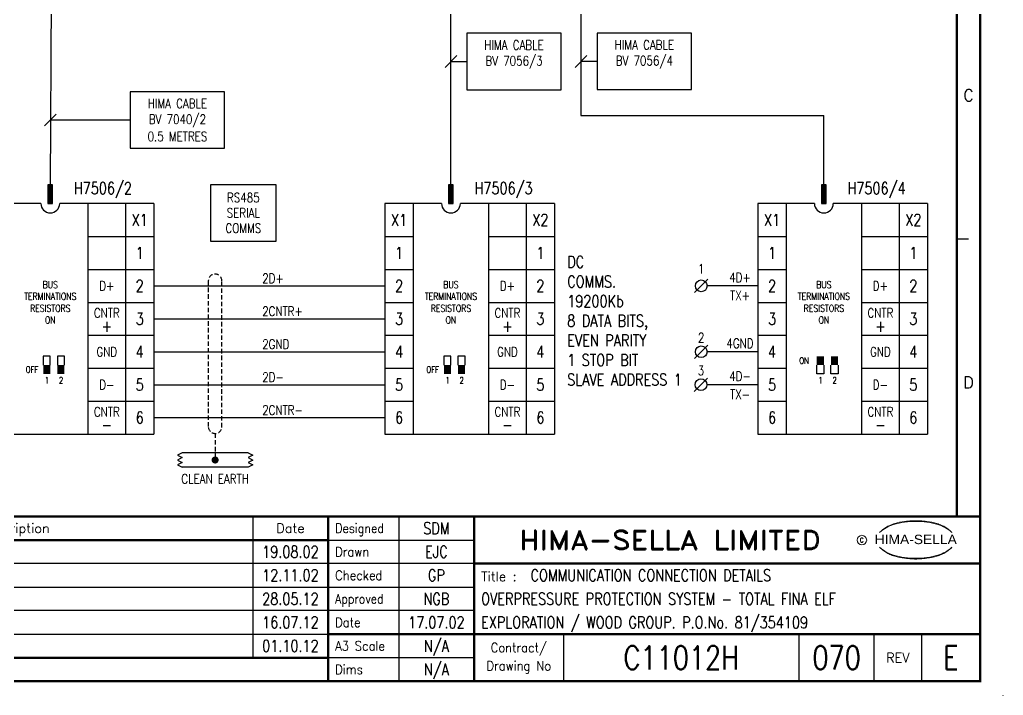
# Model space of a CAD drawing. Extents: x 0 to 414, y 0 to 285.
# Drawn here: x 205 to 413.9, y 0 to 143.6 of the extents above; entities that cross this region are included whole.
import ezdxf
from ezdxf.enums import TextEntityAlignment as Align

# ---------------------------------------------------------------- set-up
doc = ezdxf.new("R2010")
doc.units = 0
doc.header["$MEASUREMENT"] = 0
doc.linetypes.add('CONTINU', pattern=[0])
doc.linetypes.add('HIDDEN2', pattern=[4.7625, 3.175, -1.5875])
doc.layers.get('0').update_dxf_attribs({"linetype": 'CONTINUOUS'})
for name, color, linetype in [('02-TEXT', 2, 'CONTINUOUS'), ('CATALOGUE', 2, 'CONTINUOUS'), ('COL', 2, 'CONTINU'), ('COUNTER', 2, 'CONTINUOUS'), ('LOCATION', 2, 'CONTINUOUS'), ('MCABGREY-0_5', 4, 'CONTINUOUS'), ('PCABGREY-0_5', 7, 'CONTINUOUS'), ('PREFIX', 2, 'CONTINUOUS'), ('RECORD', 2, 'CONTINUOUS'), ('ROW', 2, 'CONTINU'), ('SNA', 2, 'CONTINUOUS'), ('TECHDATA', 2, 'CONTINUOUS'), ('TEXT', 2, 'CONTINUOUS'), ('TPOL', 3, 'CONTINUOUS'), ('UPS', 2, 'CONTINUOUS'), ('ZONE', 2, 'CONTINUOUS')]:
    doc.layers.add(name, color=color, linetype=linetype)
doc.styles.add('ARIAL', font='ARIAL.TTF', dxfattribs={"height": 2.5})
doc.styles.add('CATALOGU', font='romans.shx', dxfattribs={"width": 0.8})
doc.styles.add('LOCATION', font='ROMANS.shx', dxfattribs={"width": 0.8, "height": 2.5})
doc.styles.add('PINS', font='ROMANS.shx', dxfattribs={"width": 0.8, "height": 2.5})
doc.styles.add('REFERENC', font='romans.shx', dxfattribs={"width": 0.8})
doc.styles.add('ROMAND', font='ROMAND')
doc.styles.add('ROMANS', font='romans.shx', dxfattribs={"width": 0.8})
doc.styles.add('SYMBOL', font='romans.shx', dxfattribs={"width": 0.8})
doc.styles.add('TECHDATA', font='ROMANS.shx', dxfattribs={"width": 0.8, "height": 2.5})
doc.styles.add('TERMINAL', font='romans.shx', dxfattribs={"width": 0.8, "height": 2})
doc.styles.add('WIRES', font='ROMANS.shx', dxfattribs={"width": 0.8, "height": 2})
doc.styles.add('ZONE', font='ROMANS.shx', dxfattribs={"width": 0.8, "height": 2.5})

# ---------------------------------------------------------------- blocks, each defined once
blk = doc.blocks.new('CABLE')
for p, q in [((20, 6), (0, 6)), ((0, 6), (0, -6)), ((20, -6), (20, 6)), ((0, -6), (20, -6))]:
    blk.add_line(p, q)
at = {"layer": 'CATALOGUE', "style": 'CATALOGU', "width": 0.8, "flags": 1}
blk.add_attdef('CATALOGUE', text='', height=1, dxfattribs=at).set_placement((10, -8), align=Align.MIDDLE)
at = {"layer": 'RECORD', "style": 'REFERENC', "width": 0.8, "flags": 1}
blk.add_attdef('RECORD', text='', height=1, dxfattribs=at).set_placement((10, -6), align=Align.MIDDLE)
at = {"layer": 'SNA', "style": 'SYMBOL', "width": 0.8}
blk.add_attdef('SNA', text='', height=2, dxfattribs=at).set_placement((10, 0), align=Align.MIDDLE)
at = {"layer": 'TECHDATA', "style": 'TECHDATA', "width": 0.8}
blk.add_attdef('TECHDATA02', text='', height=2, dxfattribs=at).set_placement((10, -3.5), align=Align.MIDDLE)
at = {"layer": 'TEXT', "style": 'ROMANS', "width": 0.8}
blk.add_text('HIMA CABLE', height=2, dxfattribs=at).set_placement((10, 3.5), align=Align.MIDDLE)
blk = doc.blocks.new('HS-A3')
at = {"color": 1}
for p, q in [((404, 97), (406.5, 97)), ((254.5, 38), (254.5, 8)), ((285.5, 38), (285.5, 3)), ((270.5, 33), (301.5, 33)), ((301.5, 28), (104, 28)), ((104, 23), (301.5, 23)), ((301.5, 18), (104, 18)), ((104, 13), (270.5, 13)), ((320.5, 13), (320.5, 3)), ((370.5, 13), (370.5, 3)), ((386.5, 3), (386.5, 13)), ((396.5, 13), (396.5, 3)), ((301.5, 8), (270.5, 8)), ((413.9, 0), (413.9, 0.025))]:
    blk.add_line(p, q, dxfattribs=at)
at = {"color": 1, "const_width": 0.5}
blk.add_lwpolyline([(16, 3), (409, 3), (409, 285), (16, 285)], close=True, dxfattribs=at)
for points in [[(404, 38), (404, 280)], [(409, 38), (16, 38)], [(270.5, 38), (270.5, 3)], [(301.5, 3), (301.5, 38)], [(270.5, 33), (104, 33)], [(409, 28), (301.5, 28)], [(270.5, 13), (409, 13)], [(270.5, 8), (16, 8)]]:
    blk.add_lwpolyline(points, dxfattribs=at)
at = {"color": 3, "lineweight": 13}
blk.add_circle((383.8795, 33), 1, dxfattribs=at)
for centre, radius, start, end in [((392.604, 29.3277), 7.2401, 106.0532, 133.5024), ((392.1149, 30.6001), 5.9804, 122.244, 131.6154), ((391.752, 31.2819), 5.2104, 111.8206, 122.8668), ((393.7772, 27.1992), 9.7601, 107.5931, 113.9452), ((395.0991, 20.9965), 15.9367, 89.2698, 106.3911), ((394.0978, 26.015), 10.9859, 96.0146, 107.3203), ((395.2933, 18.8099), 18.2818, 92.8917, 97.3734), ((395.2419, 21.3644), 15.7281, 89.7805, 93.1738), ((395.5053, 20.9965), 15.9367, 73.6089, 90.7302), ((395.3626, 21.3644), 15.7281, 86.8262, 90.2195), ((395.3112, 18.8099), 18.2818, 82.6266, 87.1083), ((396.5067, 26.015), 10.9859, 72.6797, 83.9854), ((396.8272, 27.1992), 9.7601, 66.0548, 72.4069), ((398.0005, 29.3277), 7.2401, 46.4976, 73.9468), ((398.8524, 31.2819), 5.2104, 57.1332, 68.1794), ((398.4895, 30.6001), 5.9804, 48.3846, 57.756), ((392.8763, 29.5135), 7.2999, 130.419, 136.057), ((397.7282, 29.5135), 7.2999, 43.943, 49.581), ((392.8763, 36.545), 7.2999, 223.943, 229.581), ((392.604, 36.7308), 7.2401, 226.4976, 253.9468), ((398.0005, 36.7308), 7.2401, 286.0532, 313.5024), ((397.7282, 36.545), 7.2999, 310.419, 316.057), ((392.1149, 35.4585), 5.9804, 228.3846, 237.756), ((391.752, 34.7766), 5.2104, 237.1332, 248.1794), ((393.7772, 38.8593), 9.7601, 246.0548, 252.4069), ((395.0991, 45.062), 15.9367, 253.6089, 270.7302), ((394.0978, 40.0435), 10.9859, 252.6797, 263.9854), ((395.5053, 45.062), 15.9367, 269.2698, 286.3911), ((396.5067, 40.0435), 10.9859, 276.0146, 287.3203), ((396.8272, 38.8593), 9.7601, 287.5931, 293.9452), ((398.8524, 34.7766), 5.2104, 291.8206, 302.8668), ((398.4895, 35.4585), 5.9804, 302.244, 311.6154), ((395.2933, 47.2486), 18.2818, 262.6266, 267.1083), ((395.2419, 44.6941), 15.7281, 266.8262, 270.2195), ((395.3626, 44.6941), 15.7281, 269.7805, 273.1738), ((395.3112, 47.2486), 18.2818, 272.8917, 277.3734)]:
    blk.add_arc(centre, radius, start, end, dxfattribs=at)
at = {"color": 2, "style": 'ROMAND'}
for s, p in [('C', (406.5, 127.5)), ('D', (406.5, 66.5))]:
    blk.add_text(s, height=2.5, dxfattribs=at).set_placement(p, align=Align.MIDDLE)
at = {"color": 4, "style": 'ROMAND'}
for s, p in [('Description', (204, 34.5)), ('Date', (262.5, 34.5))]:
    blk.add_text(s, height=2, dxfattribs=at).set_placement(p, align=Align.CENTER)
for s, width, p in [('Designed', 0.87, (272, 34.5)), ('Drawn', 0.9, (272, 29.5)), ('Checked', 0.9, (272, 24.5)), ('Approved', 0.85, (272, 19.5)), ('Date', 0.9, (272, 14.5)), ('A3 Scale', 0.9, (272, 9.5)), ('Dims', 0.9, (272, 4.5))]:
    blk.add_text(s, height=2, dxfattribs=dict(at, width=width)).set_placement(p)
at = {"color": 1, "style": 'ROMAND', "width": 1.15}
blk.add_text('HIMA-SELLA LIMITED', height=4, dxfattribs=at).set_placement((343.0965, 33), align=Align.MIDDLE)
at = {"color": 3, "lineweight": 13, "style": 'ROMANS', "width": 0.8}
blk.add_text('C', height=1, dxfattribs=at).set_placement((383.8436, 32.5), align=Align.CENTER)
at = {"color": 1, "style": 'ARIAL', "width": 1.05}
blk.add_text('HIMA-SELLA', height=2, dxfattribs=at).set_placement((395.3022, 32.1293), align=Align.CENTER)
at = {"color": 4, "style": 'ROMAND'}
blk.add_text('Title :', height=2, dxfattribs=at).set_placement((303, 24.25))
at = {"color": 4, "style": 'ROMAND', "width": 0.9}
for s, p in [('Contract/', (311, 10)), ('Drawing No', (311, 6))]:
    blk.add_text(s, height=2, dxfattribs=at).set_placement(p, align=Align.MIDDLE)
at = {"color": 4, "style": 'ROMAND'}
blk.add_text('REV', height=2, dxfattribs=at).set_placement((391.5, 8), align=Align.MIDDLE)
at = {"layer": 'COL', "style": 'ROMAND', "flags": 9}
for tag, p in [('COL1', (48.5, 282.5)), ('COL2', (113.5, 282.5)), ('COL3', (178.5, 282.5)), ('COL4', (243.5, 282.5)), ('COL5', (308.5, 282.5)), ('COL6', (373.5, 282.5))]:
    blk.add_attdef(tag, p, '', height=2.5, dxfattribs=at)
at = {"layer": 'ROW', "style": 'ROMAND', "flags": 9}
for tag, p in [('ROW1', (406.5, 249.5)), ('ROW2', (406.5, 188.5)), ('ROW3', (406.5, 127.5)), ('ROW4', (406.5, 66.5))]:
    blk.add_attdef(tag, p, '', height=2.5, dxfattribs=at)
at = {"layer": 'UPS', "color": 3, "style": 'ROMANS', "width": 0.8, "flags": 8}
blk.add_attdef('PROJS->NOMPRO', text='', height=1.7, rotation=90, dxfattribs=at).set_placement((13.5, 35), align=Align.MIDDLE_LEFT)
at = {"layer": 'UPS', "style": 'ROMANS', "width": 0.8, "flags": 8}
for tag, height, p in [('PLANOS->VERIF', 2.5, (293.5, 34.25)), ('PLANOS->CANVI1', 2.5, (109, 29.25)), ('PLANOS->NCAN1', 2.5, (149, 29.25)), ('PLANOS->DCAN1', 2.5, (262.5, 29.25)), ('PLANOS->ORIG', 2.5, (293.5, 29.25)), ('PLANOS->CANVI2', 2.5, (109, 24.25)), ('PLANOS->NCAN2', 2.5, (149, 24.25)), ('PLANOS->DCAN2', 2.5, (262.5, 24.25)), ('PLANOS->HECHF', 2.5, (293.5, 24.25)), ('PLANOS->CANVI3', 2.5, (109, 19.25)), ('PLANOS->NCAN3', 2.5, (149, 19.25)), ('PLANOS->DCAN3', 2.5, (262.5, 19.25)), ('PLANOS->HECHD', 2.5, (293.5, 19.25)), ('PLANOS->CANVI4', 2.5, (109, 14.25)), ('PLANOS->NCAN4', 2.5, (149, 14.25)), ('PLANOS->DCAN4', 2.5, (262.5, 14.25)), ('PLANOS->DATACREA', 2.5, (293.5, 14.25)), ('PLANOS->CANVI5', 2.5, (109, 9.25)), ('PLANOS->NCAN5', 2.5, (149, 9.25)), ('PLANOS->DCAN5', 2.5, (262.5, 9.25)), ('PLANOS->NR1', 2.5, (293.5, 9.25)), ('PROJS->DESCPRO3', 5, (345.5, 5.5)), ('PLANOS->PLANO', 5, (378.5, 5.5)), ('PLANOS->USER', 5, (402.75, 5.5)), ('PLANOS->NR2', 2.5, (293.5, 4.25))]:
    blk.add_attdef(tag, text='', height=height, dxfattribs=at).set_placement(p, align=Align.CENTER)
at = {"layer": 'UPS', "style": 'ROMANS', "width": 3.1263, "flags": 8}
blk.add_attdef('PLANOS->MCAN1', text='', height=2.5, rotation=0.061173, dxfattribs=at).set_placement((155, 31.6443), (254, 31.75), align=Align.FIT)
at = {"layer": 'UPS', "style": 'ROMANS', "flags": 8}
for tag, width, p, p2 in [('PLANOS->MCAN2', 3.0574, (155, 26.75), (254, 26.75)), ('PLANOS->MCAN3', 3.0574, (155, 21.75), (254, 21.75)), ('PLANOS->MCAN4', 3.0462, (155, 16.75), (254, 16.75)), ('PLANOS->MCAN5', 3.0574, (155, 11.75), (254, 11.75))]:
    blk.add_attdef(tag, text='', height=2.5, dxfattribs=dict(at, width=width)).set_placement(p, p2, align=Align.FIT)
at = {"layer": 'UPS', "style": 'ROMANS', "width": 0.8, "flags": 8}
blk.add_attdef('PLANOS->DENOM', (313.5, 24.25), '', height=2.5, dxfattribs=at)
at = {"layer": 'UPS', "color": 4, "style": 'ROMANS', "width": 0.8, "flags": 8}
for tag, p in [('PROJS->DESCPRO1', (303, 19.25)), ('PROJS->DESCPRO2', (303, 14.25))]:
    blk.add_attdef(tag, p, '', height=2.5, dxfattribs=at)
at = {"layer": 'UPS', "color": 3, "style": 'ROMANS', "width": 0.8, "flags": 8}
blk.add_attdef('PLANOS->PROTOTIPO', text='', height=1.7, dxfattribs=at).set_placement((39.5, 5.5), align=Align.MIDDLE_LEFT)
at = {"layer": 'UPS', "style": 'ROMANS', "width": 0.8, "flags": 8}
blk.add_attdef('PLANOS->OBS4', text='', height=2.5, dxfattribs=at).set_placement((107, 5.5), align=Align.MIDDLE_LEFT)
blk = doc.blocks.new('TERM03')
blk.add_line((1.4142, 1.4142), (-1.4142, -1.4142))
blk.add_circle((0, 0), 1.25)
at = {"layer": 'CATALOGUE', "style": 'CATALOGU', "width": 0.8, "flags": 9}
blk.add_attdef('CATALOGUE', (3, -0.5), '', height=0.5, dxfattribs=at)
at = {"layer": 'COUNTER', "style": 'SYMBOL', "width": 0.8, "flags": 8}
blk.add_attdef('COUNTER', text='', height=2, dxfattribs=at).set_placement((0, -2), align=Align.TOP_CENTER)
at = {"layer": 'LOCATION', "style": 'LOCATION', "width": 0.8, "flags": 1}
blk.add_attdef('LOCATION', (3, -1.25), '', height=0.5, dxfattribs=at)
at = {"layer": 'PREFIX', "style": 'TERMINAL', "width": 0.8}
blk.add_attdef('PREFIX', text='', height=2, dxfattribs=at).set_placement((0, 2), align=Align.CENTER)
at = {"layer": 'RECORD', "style": 'REFERENC', "width": 0.8, "flags": 9}
blk.add_attdef('RECORD', (3, 0.25), '', height=0.5, dxfattribs=at)
at = {"layer": 'SNA', "style": 'SYMBOL', "width": 0.8, "flags": 9}
blk.add_attdef('SNA', (3, 1), '', height=0.5, dxfattribs=at)
at = {"layer": 'TPOL', "style": 'PINS', "width": 0.8, "flags": 9}
blk.add_attdef('CN1', text='', height=0.5, dxfattribs=at).set_placement((-1.5, 0), align=Align.MIDDLE_RIGHT)
blk.add_attdef('CN2', text='', height=0.5, dxfattribs=at).set_placement((1.5, 0), align=Align.MIDDLE_LEFT)
at = {"layer": 'ZONE', "style": 'ZONE', "width": 0.8, "flags": 1}
blk.add_attdef('ZONE', (3, -2), '', height=0.5, dxfattribs=at)

msp = doc.modelspace()

# ---------------------------------------------------------------- linework, layer by layer
for p, q in [((212.158, 229.8944), (211.4979, 108.5)), ((296.5833, 108.5), (296.5015, 172.166, 1.0302)), ((324.198, 172.166, 1.75), (324.198, 123.1876, 1.75)), ((324.198, 123.1876, 1.75), (375.7915, 123.1876)), ((375.7915, 108.5), (375.7915, 123.1876)), ((233.4979, 104.5), (213.4979, 104.5)), ((219.4979, 104.5), (219.4979, 55.5)), ((227.4979, 104.5), (227.4979, 55.5)), ((233.4979, 104.5), (233.4979, 55.5)), ((282.5833, 104.5), (282.5833, 55.5)), ((288.5833, 104.5), (288.5833, 55.5)), ((318.5833, 104.5), (298.5833, 104.5)), ((304.5833, 104.5), (304.5833, 55.5)), ((312.5833, 104.5), (312.5833, 55.5)), ((318.5833, 104.5), (318.5833, 55.5)), ((361.7915, 104.5), (361.7915, 55.5)), ((367.7915, 104.5), (367.7915, 55.5)), ((397.7915, 104.5), (377.7915, 104.5)), ((383.7915, 104.5), (383.7915, 55.5)), ((391.7915, 104.5), (391.7915, 55.5)), ((397.7915, 104.5), (397.7915, 55.5)), ((219.4979, 97.5), (233.4979, 97.5)), ((282.5833, 97.5), (288.5833, 97.5)), ((304.5833, 97.5), (318.5833, 97.5)), ((361.7915, 97.5), (367.7915, 97.5)), ((383.7915, 97.5), (397.7915, 97.5)), ((219.4979, 90.5), (233.4979, 90.5)), ((282.5833, 90.5), (288.5833, 90.5)), ((304.5833, 90.5), (318.5833, 90.5)), ((361.7915, 90.5), (367.7915, 90.5)), ((383.7915, 90.5), (397.7915, 90.5)), ((361.7915, 87), (350.9904, 87)), ((219.4979, 83.5), (233.4979, 83.5)), ((282.5833, 83.5), (288.5833, 83.5)), ((304.5833, 83.5), (318.5833, 83.5)), ((361.7915, 83.5), (367.7915, 83.5)), ((383.7915, 83.5), (397.7915, 83.5)), ((219.4979, 76.5), (233.4979, 76.5)), ((282.5833, 76.5), (288.5833, 76.5)), ((304.5833, 76.5), (318.5833, 76.5)), ((361.7915, 76.5), (367.7915, 76.5)), ((383.7915, 76.5), (397.7915, 76.5)), ((211.4979, 72.0411), (209.9979, 72.0411)), ((209.9979, 72.0411), (209.9979, 70.1661)), ((211.4979, 70.1661), (211.4979, 72.0411)), ((212.9979, 72.0411), (212.9979, 70.1661)), ((214.4979, 72.0411), (212.9979, 72.0411)), ((214.4979, 70.1661), (214.4979, 72.0411)), ((296.5833, 72.0411), (295.0833, 72.0411)), ((295.0833, 72.0411), (295.0833, 70.1661)), ((296.5833, 70.1661), (296.5833, 72.0411)), ((298.0833, 72.0411), (298.0833, 70.1661)), ((299.5833, 72.0411), (298.0833, 72.0411)), ((299.5833, 70.1661), (299.5833, 72.0411)), ((361.7915, 73), (350.9904, 73)), ((219.4979, 69.5), (233.4979, 69.5)), ((282.5833, 69.5), (288.5833, 69.5)), ((304.5833, 69.5), (318.5833, 69.5)), ((361.7915, 69.5), (367.7915, 69.5)), ((374.2915, 68.2911), (374.2915, 70.1661)), ((375.7915, 70.1661), (375.7915, 68.2911)), ((377.2915, 68.2911), (377.2915, 70.1661)), ((378.7915, 70.1661), (378.7915, 68.2911)), ((383.7915, 69.5), (397.7915, 69.5)), ((375.7915, 68.2911), (374.2915, 68.2911)), ((378.7915, 68.2911), (377.2915, 68.2911)), ((361.7915, 66), (350.9391, 66)), ((219.4979, 62.5), (233.4979, 62.5)), ((282.5833, 62.5), (288.5833, 62.5)), ((304.5833, 62.5), (318.5833, 62.5)), ((361.7915, 62.5), (367.7915, 62.5)), ((383.7915, 62.5), (397.7915, 62.5)), ((197.4979, 55.5), (233.4979, 55.5)), ((282.5833, 55.5), (318.5833, 55.5)), ((361.7915, 55.5), (397.7915, 55.5)), ((239.4979, 51.5), (238.4979, 51)), ((238.4979, 51), (239.4979, 50.5)), ((239.4979, 50.5), (238.4979, 50)), ((253.4979, 51.5), (239.4979, 51.5)), ((253.4979, 51.5), (254.4979, 51)), ((254.4979, 51), (253.4979, 50.5)), ((253.4979, 50.5), (254.4979, 50)), ((238.4979, 50), (239.4979, 49.5)), ((239.4979, 49.5), (238.4979, 49)), ((238.4979, 49), (239.4979, 48.5)), ((253.4979, 48.5), (239.4979, 48.5)), ((254.4979, 50), (253.4979, 49.5)), ((253.4979, 49.5), (254.4979, 49)), ((254.4979, 49), (253.4979, 48.5))]:
    msp.add_line(p, q)
at = {"color": 3}
for p, q in [((295.3333, 133.4248), (297.8333, 135.9248)), ((322.9815, 133.4248, 1.327), (325.4815, 135.9248, 1.327)), ((296.5833, 134.6748), (299.9848, 134.6748)), ((324.2651, 134.7084, 0.904), (327.6666, 134.7084, 0.904)), ((210.2479, 121), (212.7479, 123.5)), ((211.4979, 122.25), (228.4979, 122.25))]:
    msp.add_line(p, q, dxfattribs=at)
at = {"color": 3, "linetype": 'HIDDEN2', "ltscale": 0.3}
msp.add_line((246.4979, 55.6431), (246.4979, 50.375), dxfattribs=at)
for points, const_width in [([(211.4979, 104.5), (211.4979, 108.5)], 1), ([(296.5833, 104.5), (296.5833, 108.5)], 1), ([(375.7915, 104.5), (375.7915, 108.5)], 1), ([(375.0415, 72.0411), (375.0415, 70.1661)], 1.5), ([(378.0415, 72.0411), (378.0415, 70.1661)], 1.5), ([(210.7479, 68.2911), (210.7479, 70.1661)], 1.5), ([(213.7479, 68.2911), (213.7479, 70.1661)], 1.5), ([(295.8333, 68.2911), (295.8333, 70.1661)], 1.5), ([(298.8333, 68.2911), (298.8333, 70.1661)], 1.5)]:
    msp.add_lwpolyline(points, dxfattribs=dict(const_width=const_width))
for points in [[(210.9979, 104.5), (211.9979, 104.5), (211.9979, 108.5), (210.9979, 108.5)], [(296.0833, 104.5), (297.0833, 104.5), (297.0833, 108.5), (296.0833, 108.5)], [(375.2915, 104.5), (376.2915, 104.5), (376.2915, 108.5), (375.2915, 108.5)]]:
    msp.add_lwpolyline(points, close=True)
at = {"color": 3}
msp.add_lwpolyline([(245.4979, 108.5), (245.4979, 96.5), (259.4979, 96.5), (259.4979, 108.5)], close=True, dxfattribs=at)
for points in [[(209.4979, 104.5), (197.4979, 104.5)], [(294.5833, 104.5), (282.5833, 104.5)], [(373.7915, 104.5), (361.7915, 104.5)]]:
    msp.add_lwpolyline(points)
at = {"color": 3, "linetype": 'HIDDEN2', "ltscale": 0.3}
msp.add_lwpolyline([(247.9379, 56.94), (247.9379, 88.06, 1), (245.0579, 88.06), (245.0579, 56.94, 0.9006)], format="xyb", close=True, dxfattribs=at)
at = {"const_width": 0.75}
msp.add_lwpolyline([(246.1229, 50, 1), (246.8729, 50, 1)], format="xyb", close=True, dxfattribs=at)
for centre in [(211.4979, 104.5), (296.5833, 104.5), (375.7915, 104.5)]:
    msp.add_arc(centre, 2, 180, 0)
at = {"layer": 'PCABGREY-0_5'}
for p, q in [((233.4979, 87), (256.4979, 87)), ((256.4979, 87), (282.5833, 87)), ((233.4979, 80), (256.4979, 80)), ((256.4979, 80), (282.5833, 80)), ((233.4979, 73), (282.5833, 73)), ((233.4979, 66), (282.5833, 66)), ((233.4979, 59), (256.4979, 59)), ((256.4979, 59), (282.5833, 59))]:
    msp.add_line(p, q, dxfattribs=at)

# ---------------------------------------------------------------- block references
ref = msp.add_blockref('HS-A3', (0, 0))
ref.add_attrib('PROJS->DESCPRO3', 'C11012H', dxfattribs={"layer": 'UPS', "height": 5, "style": 'ROMANS', "width": 0.8, "flags": 8}).set_placement((345.5, 5.5), align=Align.CENTER)
ref.add_attrib('PLANOS->DATACREA', '17.07.02', dxfattribs={"layer": 'UPS', "height": 2.5, "style": 'ROMANS', "width": 0.8, "flags": 8}).set_placement((293.5, 14.25), align=Align.CENTER)
ref.add_attrib('PLANOS->DCAN5', '01.10.12', dxfattribs={"layer": 'UPS', "height": 2.5, "style": 'ROMANS', "width": 0.8, "flags": 8}).set_placement((262.5, 9.25), align=Align.CENTER)
ref.add_attrib('PLANOS->DCAN2', '12.11.02', dxfattribs={"layer": 'UPS', "height": 2.5, "style": 'ROMANS', "width": 0.8, "flags": 8}).set_placement((262.5, 24.25), align=Align.CENTER)
ref.add_attrib('PLANOS->DCAN3', '28.05.12', dxfattribs={"layer": 'UPS', "height": 2.5, "style": 'ROMANS', "width": 0.8, "flags": 8}).set_placement((262.5, 19.25), align=Align.CENTER)
ref.add_attrib('PLANOS->DCAN4', '16.07.12', dxfattribs={"layer": 'UPS', "height": 2.5, "style": 'ROMANS', "width": 0.8, "flags": 8}).set_placement((262.5, 14.25), align=Align.CENTER)
ref.add_attrib('PLANOS->DCAN1', '19.08.02', dxfattribs={"layer": 'UPS', "height": 2.5, "style": 'ROMANS', "width": 0.8, "flags": 8}).set_placement((262.5, 29.25), align=Align.CENTER)
ref.add_attrib('PLANOS->NR1', 'N/A', dxfattribs={"layer": 'UPS', "height": 2.5, "style": 'ROMANS', "width": 0.8, "flags": 8}).set_placement((293.5, 9.25), align=Align.CENTER)
ref.add_attrib('PLANOS->NR2', 'N/A', dxfattribs={"layer": 'UPS', "height": 2.5, "style": 'ROMANS', "width": 0.8, "flags": 8}).set_placement((293.5, 4.25), align=Align.CENTER)
ref.add_attrib('PROJS->DESCPRO1', 'OVERPRESSURE PROTECTION SYSTEM - TOTAL FINA ELF', (303, 19.25), dxfattribs={"layer": 'UPS', "color": 4, "height": 2.5, "style": 'ROMANS', "width": 0.8, "flags": 8})
ref.add_attrib('PROJS->DESCPRO2', 'EXPLORATION / WOOD GROUP. P.O.No. 81/354109', (303, 14.25), dxfattribs={"layer": 'UPS', "color": 4, "height": 2.5, "style": 'ROMANS', "width": 0.8, "flags": 8})
ref.add_attrib('PLANOS->ORIG', 'EJC', dxfattribs={"layer": 'UPS', "height": 2.5, "style": 'ROMANS', "width": 0.8, "flags": 8}).set_placement((293.5, 29.25), align=Align.CENTER)
ref.add_attrib('PLANOS->HECHD', 'NGB', dxfattribs={"layer": 'UPS', "height": 2.5, "style": 'ROMANS', "width": 0.8, "flags": 8}).set_placement((293.5, 19.25), align=Align.CENTER)
ref.add_attrib('PLANOS->HECHF', 'GP', dxfattribs={"layer": 'UPS', "height": 2.5, "style": 'ROMANS', "width": 0.8, "flags": 8}).set_placement((293.5, 24.25), align=Align.CENTER)
ref.add_attrib('PLANOS->VERIF', 'SDM', dxfattribs={"layer": 'UPS', "height": 2.5, "style": 'ROMANS', "width": 0.8, "flags": 8}).set_placement((293.5, 34.25), align=Align.CENTER)
ref.add_attrib('PLANOS->DENOM', 'COMMUNICATION CONNECTION DETAILS', (313.5, 24.25), dxfattribs={"layer": 'UPS', "height": 2.5, "style": 'ROMANS', "width": 0.8, "flags": 8})
ref.add_attrib('PLANOS->USER', 'E', dxfattribs={"layer": 'UPS', "height": 5, "style": 'ROMANS', "width": 0.8, "flags": 8}).set_placement((402.75, 5.5), align=Align.CENTER)
ref.add_attrib('PLANOS->PLANO', '070', dxfattribs={"layer": 'UPS', "height": 5, "style": 'ROMANS', "width": 0.8, "flags": 8}).set_placement((378.5, 5.5), align=Align.CENTER)
for name, p, values in [('CABLE', (299.9848, 134.6748), {'SNA': 'BV 7056/3'}), ('CABLE', (327.6666, 134.7084, 0.904), {'SNA': 'BV 7056/4'}), ('CABLE', (228.4979, 122.25), {'SNA': 'BV 7040/2', 'TECHDATA02': '0.5 METRES'}), ('TERM03', (349.7404, 73), {'PREFIX': '2'}), ('TERM03', (349.6891, 66), {'PREFIX': '3'})]:
    msp.add_blockref(name, p).add_auto_attribs(values)
ref = msp.add_blockref('TERM03', (349.7404, 87))
ref.add_attrib('COUNTER', '1', dxfattribs={"layer": 'COUNTER', "height": 2, "style": 'SYMBOL', "width": 0.8, "flags": 8}).set_placement((349.7404, 91.616), align=Align.TOP_CENTER)

# ---------------------------------------------------------------- texts
at = {"insert": (321.2857, 93.3284), "char_height": 2.5, "width": 24.7869, "attachment_point": 1, "style": 'ROMANS'}
msp.add_mtext('{\\C2;DC\\PCOMMS.\\P19200Kb \\P8 DATA BITS, \\PEVEN PARITY\\P1 STOP BIT\\PSLAVE ADDRESS 1}', dxfattribs=at)
at = {"layer": '02-TEXT', "color": 4, "style": 'WIRES', "width": 0.8}
for s, p in [('2GND', (256.4979, 73)), ('2D-', (256.4979, 66))]:
    msp.add_text(s, height=2, dxfattribs=at).set_placement(p, align=Align.BOTTOM_LEFT)
at = {"layer": 'MCABGREY-0_5', "style": 'WIRES', "width": 0.8}
for s, p in [('2D+', (256.4979, 87)), ('2CNTR+', (256.4979, 80)), ('2CNTR-', (256.4979, 59))]:
    msp.add_text(s, height=2, dxfattribs=at).set_placement(p, align=Align.BOTTOM_LEFT)
at = {"layer": 'SNA', "style": 'SYMBOL', "width": 0.8}
for tag, p in [('H7506/2', (216.4979, 106.5)), ('H7506/3', (301.5833, 106.5)), ('H7506/4', (380.7915, 106.5))]:
    msp.add_attdef(tag, p, 'H7506/?', height=2.5, dxfattribs=at)
at = {"layer": 'TEXT', "color": 3, "style": 'ROMANS', "width": 0.8}
for s, p in [('RS485', (252.4979, 104.75)), ('SERIAL', (252.4979, 101.5)), ('COMMS', (252.4979, 98.25)), ('4D+', (357.9807, 87.7945)), ('TX+', (357.9807, 83.9507)), ('4GND', (357.9807, 73.7945)), ('4D-', (357.9807, 66.7945)), ('TX-', (357.9807, 62.9507))]:
    msp.add_text(s, height=2, dxfattribs=at).set_placement(p, align=Align.CENTER)
at = {"layer": 'TEXT', "style": 'ROMANS', "width": 0.8}
for s, height, p in [('X1', 2.5, (230.4979, 101)), ('X1', 2.5, (285.5833, 101)), ('X2', 2.5, (315.5833, 101)), ('X1', 2.5, (364.7915, 101)), ('X2', 2.5, (394.7915, 101)), ('1', 2.5, (230.4979, 94)), ('1', 2.5, (285.5833, 94)), ('1', 2.5, (315.5833, 94)), ('1', 2.5, (364.7915, 94)), ('1', 2.5, (394.7915, 94)), ('D+', 2, (223.4979, 87)), ('2', 2.5, (230.4979, 87)), ('2', 2.5, (285.5833, 87)), ('D+', 2, (308.5833, 87)), ('2', 2.5, (315.5833, 87)), ('2', 2.5, (364.7915, 87)), ('D+', 2, (387.7915, 87)), ('2', 2.5, (394.7915, 87)), ('CNTR', 2, (223.4979, 81.25)), ('CNTR', 2, (308.5833, 81.25)), ('CNTR', 2, (387.7915, 81.25)), ('+', 2.5, (223.4979, 78.5)), ('3', 2.5, (230.4979, 80)), ('3', 2.5, (285.5833, 80)), ('+', 2.5, (308.5833, 78.5)), ('3', 2.5, (315.5833, 80)), ('3', 2.5, (364.7915, 80)), ('+', 2.5, (387.7915, 78.5)), ('3', 2.5, (394.7915, 80)), ('GND', 2, (223.4979, 73)), ('4', 2.5, (230.4979, 73)), ('4', 2.5, (285.5833, 73)), ('GND', 2, (308.5833, 73)), ('4', 2.5, (315.5833, 73)), ('4', 2.5, (364.7915, 73)), ('GND', 2, (387.7915, 73)), ('4', 2.5, (394.7915, 73)), ('D-', 2, (223.4979, 66)), ('5', 2.5, (230.4979, 66)), ('5', 2.5, (285.5833, 66)), ('D-', 2, (308.5833, 66)), ('5', 2.5, (315.5833, 66)), ('5', 2.5, (364.7915, 66)), ('D-', 2, (387.7915, 66)), ('5', 2.5, (394.7915, 66)), ('CNTR', 2, (223.4979, 60.25)), ('CNTR', 2, (308.5833, 60.25)), ('CNTR', 2, (387.7915, 60.25)), ('6', 2.5, (230.4979, 59)), ('6', 2.5, (285.5833, 59)), ('6', 2.5, (315.5833, 59)), ('6', 2.5, (364.7915, 59)), ('6', 2.5, (394.7915, 59)), ('-', 2.5, (223.4979, 57.5)), ('-', 2.5, (308.5833, 57.5)), ('-', 2.5, (387.7915, 57.5))]:
    msp.add_text(s, height=height, dxfattribs=at).set_placement(p, align=Align.MIDDLE)
for s, height, p in [('BUS', 1.5, (211.4979, 86.5)), ('BUS', 1.5, (296.5833, 86.5)), ('BUS', 1.5, (375.7915, 86.5)), ('TERMINATIONS', 1.5, (211.4979, 84)), ('TERMINATIONS', 1.5, (296.5833, 84)), ('TERMINATIONS', 1.5, (375.7915, 84)), ('RESISTORS', 1.5, (211.4979, 81.5)), ('RESISTORS', 1.5, (296.5833, 81.5)), ('RESISTORS', 1.5, (375.7915, 81.5)), ('ON', 1.5, (211.4979, 79)), ('ON', 1.5, (296.5833, 79)), ('ON', 1.5, (375.7915, 79)), ('1', 1.35, (210.7832, 66.2772)), ('2', 1.35, (213.7832, 66.2772)), ('1', 1.35, (295.8686, 66.2772)), ('2', 1.35, (298.8686, 66.2772)), ('1', 1.35, (375.0768, 66.2772)), ('2', 1.35, (378.0768, 66.2772)), ('CLEAN EARTH', 2, (246.4979, 45))]:
    msp.add_text(s, height=height, dxfattribs=at).set_placement(p, align=Align.CENTER)
for s, p in [('ON', (370.5768, 70.434)), ('OFF', (206.2832, 68.5482)), ('OFF', (291.3686, 68.5482))]:
    msp.add_text(s, height=1.35, dxfattribs=at).set_placement(p)

doc.saveas('drawing.dxf')
